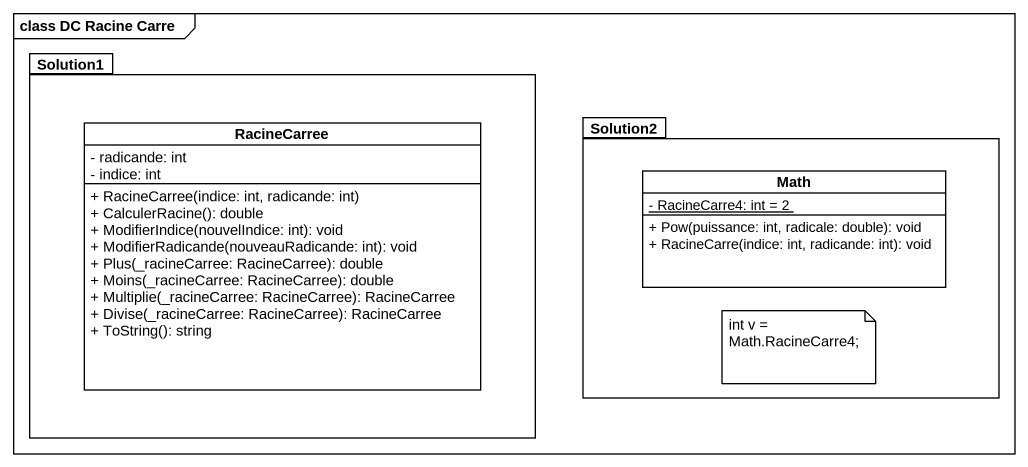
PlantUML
@startuml
mainframe class DC Racine Carre
hide circle
hide empty members
skinparam classAttributeIconSize 0
package Solution1 {
  class RacineCarree {
    - radicande: int
    - indice: int
    + RacineCarree(indice: int, radicande: int)
    + CalculerRacine(): double
    + ModifierIndice(nouvelIndice: int): void
    + ModifierRadicande(nouveauRadicande: int): void
    + Plus(_racineCarree: RacineCarree): double
    + Moins(_racineCarree: RacineCarree): double
    + Multiplie(_racineCarree: RacineCarree): RacineCarree
    + Divise(_racineCarree: RacineCarree): RacineCarree
    + ToString(): string
  }
}
package Solution2 {
  class Math {
    {static} - RacineCarre4: int = 2
    + Pow(puissance: int, radicale: double): void
    + RacineCarre(indice: int, radicande: int): void
  }
}
note as N1
  int v = Math.RacineCarre4;
end note
@enduml
